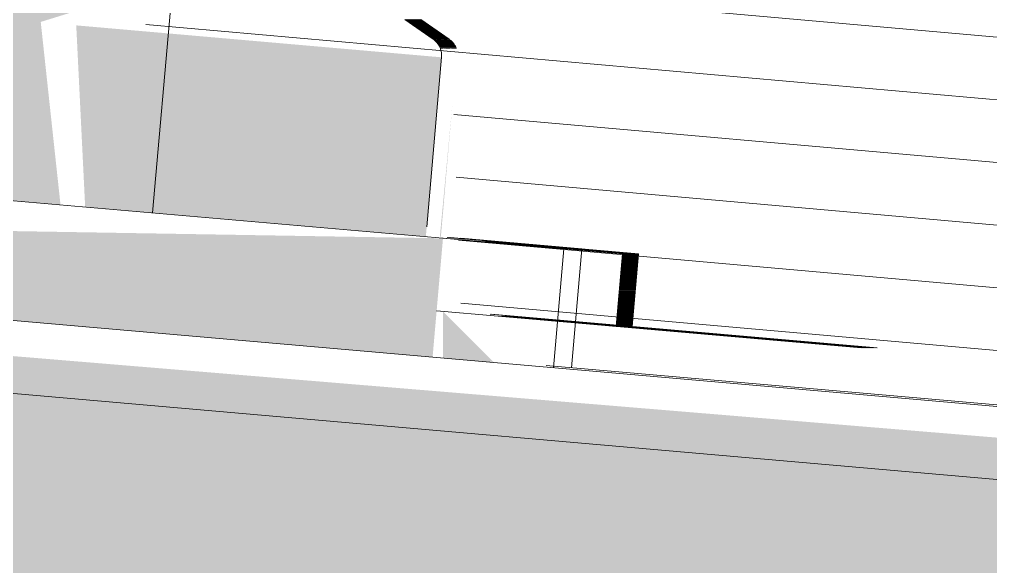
# Model space of a CAD drawing. Header units: millimetres. Extents: x -4612930 to -4329258, y -1064 to 30311.
# Drawn here: x -4548606.79 to -4548566.8, y 16905.56 to 16928.09 of the extents above; entities that cross this region are included whole.
import ezdxf

# ---------------------------------------------------------------- set-up
doc = ezdxf.new("R2010")
doc.units = ezdxf.units.MM
doc.layers.add('A-ROOF-PATT', color=132, linetype='Continuous', lineweight=5)
doc.layers.add('Q-SPCQ', color=91, linetype='Continuous', lineweight=5)

# ---------------------------------------------------------------- blocks, each defined once
blk = doc.blocks.new('Static Line_Sayfa_Metal Deck_Pan Mount - Up to 15 _ pitch - Max 2 Users-1845874-SOUTH WEST')
at = {"layer": 'Q-SPCQ'}
h = blk.add_hatch(color=256, dxfattribs=at)
h.paths.add_polyline_path([(-4548608.661, 16932.453), (-4548613.258, 16932.654), (-4548613.52, 16921.193), (-4548610.951, 16923.242), (-4548608.808, 16931.865)])
h.paths.add_polyline_path([(-4548605.098, 16920.459), (-4548605.912, 16927.991), (-4548604.397, 16928.461), (-4548606.372, 16932.253), (-4548608.808, 16930.782), (-4548607.386, 16920.66), (-4548606.685, 16920.598)])
for points in [[(-4548590.056, 16919.143), (-4548589.409, 16926.533), (-4548604.45, 16927.849), (-4548604.083, 16920.371), (-4548592.299, 16919.34)], [(-4548589.438, 16919.143), (-4548588.957, 16924.652), (-4548589.479, 16919.147)], [(-4548589.438, 16919.147), (-4548589.203, 16921.36), (-4548589.43, 16919.235)], [(-4548534.213, 16878.794), (-4548543.509, 16908.96), (-4548687.604, 16920.902), (-4548699.128, 16893.223), (-4548697.277, 16893.061), (-4548684.948, 16919.499), (-4548544.944, 16907.25), (-4548535.542, 16878.911)], [(-4548589.778, 16914.184), (-4548589.35, 16919.078), (-4548614.409, 16919.499), (-4548613.875, 16916.293), (-4548592.299, 16914.405)], [(-4548587.247, 16913.963), (-4548589.35, 16916.07), (-4548589.35, 16914.147)]]:
    blk.add_hatch(color=256, dxfattribs=at).paths.add_polyline_path(points)
h = blk.add_hatch(color=256, dxfattribs=at)
h.paths.add_polyline_path([(-4548505.221, 16876.258), (-4548502.73, 16904.727), (-4548541.838, 16907.25), (-4548534.213, 16878.794), (-4548520.379, 16877.584)])
h.paths.add_polyline_path([(-4548537.394, 16879.073), (-4548544.944, 16907.25), (-4548684.948, 16919.499), (-4548694.861, 16892.849), (-4548544.944, 16879.733)])
h.paths.add_polyline_path([(-4548700.457, 16893.339), (-4548687.604, 16920.902), (-4548701.969, 16922.158), (-4548704.46, 16893.689)])
for p, q in [((-4548601.304, 16920.124), (-4548600.289, 16931.721)), ((-4548601.304, 16920.124), (-4548600.29, 16931.721)), ((-4548589.759, 16927.283), (-4548590.915, 16928.093)), ((-4548589.718, 16927.283), (-4548590.874, 16928.093)), ((-4548589.676, 16927.283), (-4548590.833, 16928.093)), ((-4548589.635, 16927.283), (-4548590.792, 16928.093)), ((-4548589.594, 16927.283), (-4548590.751, 16928.093)), ((-4548589.553, 16927.283), (-4548590.71, 16928.093)), ((-4548589.512, 16927.283), (-4548590.669, 16928.093)), ((-4548589.471, 16927.283), (-4548590.627, 16928.093)), ((-4548589.43, 16927.283), (-4548590.586, 16928.093)), ((-4548589.388, 16927.283), (-4548590.545, 16928.093)), ((-4548589.347, 16927.283), (-4548590.504, 16928.093)), ((-4548589.306, 16927.283), (-4548590.463, 16928.093)), ((-4548589.265, 16927.283), (-4548590.422, 16928.093)), ((-4548589.224, 16927.283), (-4548590.381, 16928.093)), ((-4548589.183, 16927.283), (-4548590.339, 16928.093)), ((-4548589.141, 16927.283), (-4548590.298, 16928.093)), ((-4548589.1, 16927.283), (-4548590.257, 16928.093)), ((-4548590.02, 16919.556), (-4548589.409, 16926.533)), ((-4548542.59, 16910.056), (-4548686.779, 16922.671)), ((-4548614.255, 16921.257), (-4548589.35, 16919.078)), ((-4548684.948, 16919.499), (-4548544.944, 16907.25)), ((-4548584.369, 16918.642), (-4548589.35, 16919.078)), ((-4548584.368, 16918.642), (-4548589.349, 16919.078)), ((-4548589.175, 16919.113), (-4548581.427, 16918.435)), ((-4548589.134, 16919.113), (-4548581.386, 16918.435)), ((-4548589.093, 16919.113), (-4548581.344, 16918.435)), ((-4548589.052, 16919.113), (-4548581.303, 16918.435)), ((-4548583.628, 16918.642), (-4548588.609, 16919.078)), ((-4548583.628, 16918.642), (-4548588.609, 16919.078)), ((-4548587.761, 16918.943), (-4548581.962, 16918.435)), ((-4548587.761, 16918.943), (-4548581.962, 16918.435)), ((-4548587.72, 16918.943), (-4548581.92, 16918.435)), ((-4548587.719, 16918.943), (-4548581.92, 16918.435)), ((-4548587.678, 16918.943), (-4548581.879, 16918.435)), ((-4548587.678, 16918.943), (-4548581.879, 16918.435)), ((-4548587.637, 16918.943), (-4548581.838, 16918.435)), ((-4548587.637, 16918.943), (-4548581.838, 16918.435)), ((-4548587.596, 16918.943), (-4548581.797, 16918.435)), ((-4548587.596, 16918.943), (-4548581.797, 16918.435)), ((-4548587.555, 16918.943), (-4548581.756, 16918.435)), ((-4548587.555, 16918.943), (-4548581.756, 16918.435)), ((-4548587.514, 16918.943), (-4548581.715, 16918.435)), ((-4548587.514, 16918.943), (-4548581.715, 16918.435)), ((-4548587.473, 16918.943), (-4548581.674, 16918.435)), ((-4548587.473, 16918.943), (-4548581.674, 16918.435)), ((-4548587.432, 16918.943), (-4548581.632, 16918.435)), ((-4548587.431, 16918.943), (-4548581.632, 16918.435)), ((-4548587.39, 16918.943), (-4548581.591, 16918.435)), ((-4548587.39, 16918.943), (-4548581.591, 16918.435)), ((-4548587.349, 16918.943), (-4548581.55, 16918.435)), ((-4548587.349, 16918.943), (-4548581.55, 16918.435)), ((-4548587.308, 16918.943), (-4548581.509, 16918.435)), ((-4548587.308, 16918.943), (-4548581.509, 16918.435)), ((-4548587.267, 16918.943), (-4548581.468, 16918.435)), ((-4548587.267, 16918.943), (-4548581.468, 16918.435)), ((-4548587.226, 16918.943), (-4548581.427, 16918.435)), ((-4548587.185, 16918.943), (-4548581.386, 16918.435)), ((-4548587.143, 16918.943), (-4548581.344, 16918.435)), ((-4548587.102, 16918.943), (-4548581.303, 16918.435)), ((-4548584.796, 16913.748), (-4548584.368, 16918.642)), ((-4548584.056, 16913.748), (-4548583.628, 16918.642)), ((-4548582.223, 16915.447), (-4548581.962, 16918.435)), ((-4548582.182, 16915.447), (-4548581.92, 16918.435)), ((-4548582.141, 16915.447), (-4548581.879, 16918.435)), ((-4548582.1, 16915.447), (-4548581.838, 16918.435)), ((-4548582.058, 16915.447), (-4548581.797, 16918.435)), ((-4548582.017, 16915.447), (-4548581.756, 16918.435)), ((-4548581.976, 16915.447), (-4548581.715, 16918.435)), ((-4548581.935, 16915.447), (-4548581.674, 16918.435)), ((-4548581.894, 16915.447), (-4548581.632, 16918.435)), ((-4548581.853, 16915.447), (-4548581.591, 16918.435)), ((-4548581.812, 16915.447), (-4548581.55, 16918.435)), ((-4548581.77, 16915.447), (-4548581.509, 16918.435)), ((-4548581.729, 16915.447), (-4548581.468, 16918.435)), ((-4548581.688, 16915.447), (-4548581.427, 16918.435)), ((-4548581.647, 16915.447), (-4548581.386, 16918.435)), ((-4548581.606, 16915.447), (-4548581.344, 16918.435)), ((-4548581.565, 16915.447), (-4548581.303, 16918.435)), ((-4548587.08, 16915.872), (-4548589.611, 16916.093)), ((-4548581.606, 16915.447), (-4548587.405, 16915.954)), ((-4548581.606, 16915.447), (-4548587.405, 16915.954)), ((-4548581.565, 16915.447), (-4548587.364, 16915.954)), ((-4548581.565, 16915.447), (-4548587.364, 16915.954)), ((-4548572.137, 16914.564), (-4548587.08, 16915.872)), ((-4548572.136, 16914.564), (-4548587.079, 16915.872)), ((-4548572.096, 16914.564), (-4548587.039, 16915.872)), ((-4548572.095, 16914.564), (-4548587.038, 16915.872)), ((-4548572.054, 16914.564), (-4548586.997, 16915.872)), ((-4548572.054, 16914.564), (-4548586.997, 16915.872)), ((-4548572.013, 16914.564), (-4548586.956, 16915.872)), ((-4548572.013, 16914.564), (-4548586.956, 16915.872)), ((-4548571.972, 16914.564), (-4548586.915, 16915.872)), ((-4548571.972, 16914.564), (-4548586.915, 16915.872)), ((-4548571.931, 16914.564), (-4548586.874, 16915.872)), ((-4548571.931, 16914.564), (-4548586.873, 16915.872)), ((-4548571.89, 16914.564), (-4548586.833, 16915.872)), ((-4548571.89, 16914.564), (-4548586.832, 16915.872)), ((-4548571.849, 16914.564), (-4548586.792, 16915.872)), ((-4548571.848, 16914.564), (-4548586.791, 16915.872)), ((-4548571.808, 16914.564), (-4548586.751, 16915.872)), ((-4548571.807, 16914.564), (-4548586.75, 16915.872)), ((-4548571.766, 16914.564), (-4548586.709, 16915.872)), ((-4548571.766, 16914.564), (-4548586.709, 16915.872)), ((-4548571.725, 16914.564), (-4548586.668, 16915.872)), ((-4548571.725, 16914.564), (-4548586.668, 16915.872)), ((-4548571.684, 16914.564), (-4548586.627, 16915.872)), ((-4548571.684, 16914.564), (-4548586.627, 16915.872)), ((-4548571.643, 16914.564), (-4548586.586, 16915.872)), ((-4548571.643, 16914.564), (-4548586.585, 16915.872)), ((-4548571.602, 16914.564), (-4548586.545, 16915.872)), ((-4548571.601, 16914.564), (-4548586.544, 16915.872)), ((-4548571.561, 16914.564), (-4548586.504, 16915.872)), ((-4548571.56, 16914.564), (-4548586.503, 16915.872)), ((-4548571.52, 16914.564), (-4548586.463, 16915.872)), ((-4548571.519, 16914.564), (-4548586.462, 16915.872)), ((-4548571.478, 16914.564), (-4548586.421, 16915.872)), ((-4548571.478, 16914.564), (-4548586.421, 16915.872)), ((-4548581.647, 16915.447), (-4548583.783, 16915.634)), ((-4548581.647, 16915.447), (-4548583.783, 16915.634)), ((-4548581.688, 16915.447), (-4548583.775, 16915.629)), ((-4548581.688, 16915.447), (-4548583.774, 16915.629)), ((-4548581.729, 16915.447), (-4548583.767, 16915.625)), ((-4548581.729, 16915.447), (-4548583.767, 16915.625)), ((-4548581.77, 16915.447), (-4548583.759, 16915.621)), ((-4548581.77, 16915.447), (-4548583.759, 16915.621)), ((-4548581.812, 16915.447), (-4548583.753, 16915.617)), ((-4548581.812, 16915.447), (-4548583.753, 16915.617)), ((-4548581.853, 16915.447), (-4548583.746, 16915.612)), ((-4548581.853, 16915.447), (-4548583.746, 16915.612)), ((-4548581.894, 16915.447), (-4548583.741, 16915.608)), ((-4548581.894, 16915.447), (-4548583.741, 16915.608)), ((-4548581.935, 16915.447), (-4548583.736, 16915.604)), ((-4548581.935, 16915.447), (-4548583.736, 16915.604)), ((-4548581.976, 16915.447), (-4548583.731, 16915.6)), ((-4548581.976, 16915.447), (-4548583.731, 16915.6)), ((-4548582.017, 16915.447), (-4548583.727, 16915.596)), ((-4548582.017, 16915.447), (-4548583.727, 16915.596)), ((-4548582.058, 16915.447), (-4548583.724, 16915.592)), ((-4548582.058, 16915.447), (-4548583.724, 16915.592)), ((-4548582.1, 16915.447), (-4548583.721, 16915.589)), ((-4548582.1, 16915.447), (-4548583.721, 16915.589)), ((-4548582.141, 16915.447), (-4548583.718, 16915.585)), ((-4548582.141, 16915.447), (-4548583.718, 16915.585)), ((-4548582.182, 16915.447), (-4548583.717, 16915.581)), ((-4548582.182, 16915.447), (-4548583.717, 16915.581)), ((-4548582.223, 16915.447), (-4548583.716, 16915.577)), ((-4548582.223, 16915.447), (-4548583.716, 16915.577)), ((-4548541.849, 16910.056), (-4548585.108, 16913.841))]:
    blk.add_line(p, q, dxfattribs=at)
at = {"layer": 'Q-SPCQ', "flags": 128}
for points in [[(-4548589.759, 16927.283), (-4548589.732, 16927.263), (-4548589.706, 16927.243), (-4548589.681, 16927.221), (-4548589.657, 16927.199), (-4548589.634, 16927.175), (-4548589.611, 16927.151), (-4548589.59, 16927.125), (-4548589.57, 16927.099), (-4548589.55, 16927.072), (-4548589.532, 16927.045), (-4548589.515, 16927.016), (-4548589.499, 16926.987), (-4548589.485, 16926.958), (-4548589.471, 16926.927), (-4548589.459, 16926.897), (-4548589.448, 16926.865), (-4548589.438, 16926.834), (-4548589.43, 16926.802), (-4548589.422, 16926.77), (-4548589.417, 16926.737), (-4548589.412, 16926.704), (-4548589.409, 16926.671), (-4548589.407, 16926.638), (-4548589.406, 16926.605), (-4548589.407, 16926.572), (-4548589.409, 16926.539)], [(-4548589.718, 16927.283), (-4548589.691, 16927.263), (-4548589.665, 16927.243), (-4548589.64, 16927.221), (-4548589.616, 16927.199), (-4548589.592, 16927.175), (-4548589.57, 16927.151), (-4548589.549, 16927.125), (-4548589.528, 16927.099), (-4548589.509, 16927.072), (-4548589.491, 16927.045), (-4548589.474, 16927.016), (-4548589.458, 16926.987), (-4548589.444, 16926.958), (-4548589.43, 16926.927), (-4548589.418, 16926.897)], [(-4548589.676, 16927.283), (-4548589.65, 16927.263), (-4548589.624, 16927.243), (-4548589.599, 16927.221), (-4548589.574, 16927.199), (-4548589.551, 16927.175), (-4548589.529, 16927.151), (-4548589.508, 16927.125), (-4548589.487, 16927.099), (-4548589.468, 16927.072), (-4548589.45, 16927.045), (-4548589.433, 16927.016), (-4548589.417, 16926.987), (-4548589.402, 16926.958), (-4548589.389, 16926.927), (-4548589.377, 16926.897)], [(-4548589.635, 16927.283), (-4548589.609, 16927.263), (-4548589.583, 16927.243), (-4548589.558, 16927.221), (-4548589.533, 16927.199), (-4548589.51, 16927.175), (-4548589.488, 16927.151), (-4548589.466, 16927.125), (-4548589.446, 16927.099), (-4548589.427, 16927.072), (-4548589.409, 16927.045), (-4548589.392, 16927.016), (-4548589.376, 16926.987), (-4548589.361, 16926.958), (-4548589.348, 16926.927), (-4548589.336, 16926.897)], [(-4548589.594, 16927.283), (-4548589.567, 16927.263), (-4548589.541, 16927.243), (-4548589.516, 16927.221), (-4548589.492, 16927.199), (-4548589.469, 16927.175), (-4548589.447, 16927.151), (-4548589.425, 16927.125), (-4548589.405, 16927.099), (-4548589.386, 16927.072), (-4548589.368, 16927.045), (-4548589.351, 16927.016), (-4548589.335, 16926.987), (-4548589.32, 16926.958), (-4548589.307, 16926.927), (-4548589.294, 16926.897)], [(-4548589.553, 16927.283), (-4548589.526, 16927.263), (-4548589.5, 16927.243), (-4548589.475, 16927.221), (-4548589.451, 16927.199), (-4548589.428, 16927.175), (-4548589.405, 16927.151), (-4548589.384, 16927.125), (-4548589.364, 16927.099), (-4548589.345, 16927.072), (-4548589.327, 16927.045), (-4548589.31, 16927.016), (-4548589.294, 16926.987), (-4548589.279, 16926.958), (-4548589.266, 16926.927), (-4548589.253, 16926.897)], [(-4548589.512, 16927.283), (-4548589.485, 16927.263), (-4548589.459, 16927.243), (-4548589.434, 16927.221), (-4548589.41, 16927.199), (-4548589.387, 16927.175), (-4548589.364, 16927.151), (-4548589.343, 16927.125), (-4548589.323, 16927.099), (-4548589.304, 16927.072), (-4548589.285, 16927.045), (-4548589.268, 16927.016), (-4548589.253, 16926.987), (-4548589.238, 16926.958), (-4548589.224, 16926.927), (-4548589.212, 16926.897)], [(-4548589.471, 16927.283), (-4548589.444, 16927.263), (-4548589.418, 16927.243), (-4548589.393, 16927.221), (-4548589.369, 16927.199), (-4548589.346, 16927.175), (-4548589.323, 16927.151), (-4548589.302, 16927.125), (-4548589.282, 16927.099), (-4548589.262, 16927.072), (-4548589.244, 16927.045), (-4548589.227, 16927.016), (-4548589.211, 16926.987), (-4548589.197, 16926.958), (-4548589.183, 16926.927), (-4548589.171, 16926.897)], [(-4548589.43, 16927.283), (-4548589.403, 16927.263), (-4548589.377, 16927.243), (-4548589.352, 16927.221), (-4548589.328, 16927.199), (-4548589.304, 16927.175), (-4548589.282, 16927.151), (-4548589.261, 16927.125), (-4548589.24, 16927.099), (-4548589.221, 16927.072), (-4548589.203, 16927.045), (-4548589.186, 16927.016), (-4548589.17, 16926.987), (-4548589.156, 16926.958), (-4548589.142, 16926.927), (-4548589.13, 16926.897)], [(-4548589.388, 16927.283), (-4548589.362, 16927.263), (-4548589.336, 16927.243), (-4548589.311, 16927.221), (-4548589.286, 16927.199), (-4548589.263, 16927.175), (-4548589.241, 16927.151), (-4548589.22, 16927.125), (-4548589.199, 16927.099), (-4548589.18, 16927.072), (-4548589.162, 16927.045), (-4548589.145, 16927.016), (-4548589.129, 16926.987), (-4548589.114, 16926.958), (-4548589.101, 16926.927), (-4548589.089, 16926.897)], [(-4548589.347, 16927.283), (-4548589.321, 16927.263), (-4548589.295, 16927.243), (-4548589.27, 16927.221), (-4548589.245, 16927.199), (-4548589.222, 16927.175), (-4548589.2, 16927.151), (-4548589.178, 16927.125), (-4548589.158, 16927.099), (-4548589.139, 16927.072), (-4548589.121, 16927.045), (-4548589.104, 16927.016), (-4548589.088, 16926.987), (-4548589.073, 16926.958), (-4548589.06, 16926.927), (-4548589.048, 16926.897)], [(-4548589.306, 16927.283), (-4548589.279, 16927.263), (-4548589.253, 16927.243), (-4548589.228, 16927.221), (-4548589.204, 16927.199), (-4548589.181, 16927.175), (-4548589.159, 16927.151), (-4548589.137, 16927.125), (-4548589.117, 16927.099), (-4548589.098, 16927.072), (-4548589.08, 16927.045), (-4548589.063, 16927.016), (-4548589.047, 16926.987), (-4548589.032, 16926.958), (-4548589.019, 16926.927), (-4548589.006, 16926.897)], [(-4548589.265, 16927.283), (-4548589.238, 16927.263), (-4548589.212, 16927.243), (-4548589.187, 16927.221), (-4548589.163, 16927.199), (-4548589.14, 16927.175), (-4548589.117, 16927.151), (-4548589.096, 16927.125), (-4548589.076, 16927.099), (-4548589.057, 16927.072), (-4548589.039, 16927.045), (-4548589.022, 16927.016), (-4548589.006, 16926.987), (-4548588.991, 16926.958), (-4548588.977, 16926.927), (-4548588.965, 16926.897)], [(-4548589.224, 16927.283), (-4548589.197, 16927.263), (-4548589.171, 16927.243), (-4548589.146, 16927.221), (-4548589.122, 16927.199), (-4548589.099, 16927.175), (-4548589.076, 16927.151), (-4548589.055, 16927.125), (-4548589.035, 16927.099), (-4548589.016, 16927.072), (-4548588.997, 16927.045), (-4548588.98, 16927.016), (-4548588.965, 16926.987), (-4548588.95, 16926.958), (-4548588.936, 16926.927), (-4548588.924, 16926.897)], [(-4548589.183, 16927.283), (-4548589.156, 16927.263), (-4548589.13, 16927.243), (-4548589.105, 16927.221), (-4548589.081, 16927.199), (-4548589.057, 16927.175), (-4548589.035, 16927.151), (-4548589.014, 16927.125), (-4548588.994, 16927.099), (-4548588.974, 16927.072), (-4548588.956, 16927.045), (-4548588.939, 16927.016), (-4548588.923, 16926.987), (-4548588.909, 16926.958), (-4548588.895, 16926.927), (-4548588.883, 16926.897)], [(-4548589.141, 16927.283), (-4548589.115, 16927.263), (-4548589.089, 16927.243), (-4548589.064, 16927.221), (-4548589.04, 16927.199), (-4548589.016, 16927.175), (-4548588.994, 16927.151), (-4548588.973, 16927.125), (-4548588.952, 16927.099), (-4548588.933, 16927.072), (-4548588.915, 16927.045), (-4548588.898, 16927.016), (-4548588.882, 16926.987), (-4548588.868, 16926.958), (-4548588.854, 16926.927), (-4548588.842, 16926.897)], [(-4548589.1, 16927.283), (-4548589.074, 16927.263), (-4548589.048, 16927.243), (-4548589.023, 16927.221), (-4548588.998, 16927.199), (-4548588.975, 16927.175), (-4548588.953, 16927.151), (-4548588.932, 16927.125), (-4548588.911, 16927.099), (-4548588.892, 16927.072), (-4548588.874, 16927.045), (-4548588.857, 16927.016), (-4548588.841, 16926.987), (-4548588.826, 16926.958), (-4548588.813, 16926.927), (-4548588.801, 16926.897)]]:
    blk.add_lwpolyline(points, dxfattribs=at)

msp = doc.modelspace()

# ---------------------------------------------------------------- hatches: boundary and pattern name
at = {"layer": 'A-ROOF-PATT'}
h = msp.add_hatch(dxfattribs=at)
h.set_pattern_fill('FP_4', color=256, style=0, pattern_type=2)
h.set_pattern_definition([(174.942, (69233.041, -385739.019), (-57.8336462443, 2.5357277232), [])])
h.paths.add_polyline_path([(-4548489.524, 16912.862), (-4548493.869, 16906.867), (-4548492.047, 16905.114), (-4548490.316, 16910.112)])
h.paths.add_polyline_path([(-4536421.44, 15911.584), (-4546534.764, 16806.627), (-4546533.776, 16802.924), (-4546585.121, 16803.201), (-4546587.276, 16811.274), (-4546703.102, 16821.525), (-4546704.767, 16817.941), (-4546756.112, 16818.218), (-4546752.543, 16825.9), (-4547577.403, 16898.902), (-4547580.145, 16860.797), (-4547586.869, 16863.05), (-4547588.15, 16862.894), (-4547589.931, 16863.05), (-4547586.608, 16899.716), (-4547908.048, 16928.164), (-4548031.323, 16926.214), (-4548033.229, 16923.939), (-4548040.945, 16860.788), (-4548045.405, 16863.042), (-4548046.686, 16862.885), (-4548048.467, 16863.042), (-4548042.167, 16925.671), (-4548044.016, 16926.947), (-4548048.111, 16931.815), (-4548045.666, 16936.149), (-4548035.255, 16938.622), (-4548029.539, 16937.346), (-4548026.051, 16936.131), (-4547998.268, 16936.149), (-4548633.15, 16992.119), (-4548639.853, 16926.512), (-4548642.999, 16928.461), (-4548638.805, 16992.837), (-4555813.986, 17627.85), (-4557095.715, 17627.829), (-4548704.46, 16893.689), (-4548699.95, 16922.697), (-4548636.529, 16919.08), (-4548635.431, 16923.174), (-4548623.315, 16923.174), (-4548620.382, 16933.544), (-4548622.655, 16935.814), (-4548619.022, 16940.578), (-4548608.712, 16940.523), (-4548592.376, 16933.101), (-4548596.007, 16930.287), (-4548603.496, 16930.287), (-4548601.391, 16927.639), (-4548588.915, 16924.652), (-4548588.609, 16916.063), (-4548541.849, 16910.056), (-4548541.522, 16908.837), (-4548501.636, 16905.266), (-4548495.278, 16929.097), (-4548490.316, 16928.661), (-4548492.781, 16875.17), (-4548483.12, 16876.39), (-4548471.22, 16878.162), (-4548464.126, 16875.588), (-4548462.1, 16872.485), (-4548113.005, 16841.944), (-4548109.793, 16858.966), (-4548111.047, 16859.174), (-4548071.514, 16856.973), (-4548042.041, 16856.454), (-4548012.379, 16854.421), (-4547993.032, 16850.833), (-4547992.918, 16850.071), (-4547898.373, 16839.542), (-4547898.389, 16823.167), (-4538454.076, 15996.897), (-4538453.892, 15971.173), (-4537772.788, 15911.584), (-4536524.097, 15911.584)])
h.paths.add_polyline_path([(-4547458.599, 16800.748), (-4547657.078, 16818.18), (-4547651.257, 16858.974), (-4547652.511, 16859.183), (-4547612.978, 16856.982), (-4547583.505, 16856.463), (-4547553.843, 16854.43), (-4547534.496, 16850.842), (-4547534.382, 16850.08), (-4547439.837, 16839.551), (-4547440.975, 16821.635), (-4547442.324, 16800.749), (-4547458.444, 16802.164)])
h.paths.add_polyline_path([(-4547000.063, 16800.757), (-4547198.542, 16818.188), (-4547192.721, 16858.983), (-4547193.975, 16859.192), (-4547154.442, 16856.991), (-4547124.969, 16856.472), (-4547095.307, 16854.438), (-4547075.96, 16850.85), (-4547075.846, 16850.088), (-4546981.301, 16839.56), (-4546982.44, 16821.635), (-4546983.788, 16800.757), (-4546999.908, 16802.173)])
h.paths.add_polyline_path([(-4547992.392, 16855.412), (-4548012.847, 16859.175), (-4548012.379, 16864.55), (-4547991.747, 16862.802), (-4547992.302, 16856.435)])
h.paths.add_polyline_path([(-4547533.856, 16855.421), (-4547554.311, 16859.183), (-4547553.843, 16864.559), (-4547533.212, 16862.811), (-4547533.766, 16856.443)])
h.paths.add_polyline_path([(-4547993.507, 16866.133), (-4548009.793, 16869.369), (-4548011.072, 16871.63), (-4548003.494, 16871.63), (-4548003.447, 16872.043), (-4547996.792, 16872.043), (-4547994.31, 16869.369)])
h.paths.add_polyline_path([(-4547534.971, 16866.142), (-4547551.257, 16869.378), (-4547552.536, 16871.639), (-4547544.958, 16871.639), (-4547544.911, 16872.052), (-4547538.256, 16872.052), (-4547535.774, 16869.378)])
h.paths.add_polyline_path([(-4548011.072, 16871.63), (-4548004.434, 16873.482), (-4548005.078, 16871.955)])
h.paths.add_polyline_path([(-4547552.536, 16871.639), (-4547545.898, 16873.491), (-4547546.542, 16871.963)])
h.paths.add_polyline_path([(-4548599.737, 16935.797), (-4548599.737, 16935.803), (-4548592.183, 16936.174)])

# ---------------------------------------------------------------- block references
at = {"layer": 'Q-SPCQ'}
msp.add_blockref('Static Line_Sayfa_Metal Deck_Pan Mount - Up to 15 _ pitch - Max 2 Users-1845874-SOUTH WEST', (0, 0), dxfattribs=at)

doc.saveas('drawing.dxf')
